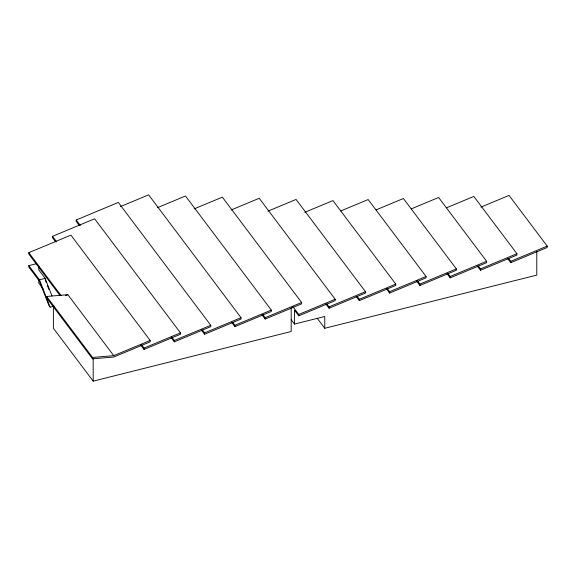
<?xml version="1.0" encoding="UTF-8"?>
<svg xmlns="http://www.w3.org/2000/svg" width="576" height="576" viewBox="0 0 576 576"><rect width="100%" height="100%" fill="white"/><g stroke="black" fill="none" stroke-linecap="round" stroke-linejoin="round"><path stroke-width="0.86" d="M79.322 225.49L76.219 221.371L76.219 219.996L118.332 202.435L210.751 325.282L210.751 326.65L174.312 341.842L171.108 337.579M120.47 206.582L148.622 194.846L241.034 317.686L241.034 319.054L204.602 334.246L201.398 329.983M55.613 241.826L52.51 237.708L52.51 236.333L94.622 218.779L180.461 332.878L180.461 334.246L144.029 349.438L140.818 345.175M60.026 295.553L28.8 254.045L28.8 252.677L70.913 235.116L150.17 340.466L150.17 341.842L113.738 357.034L92.534 358.826L46.656 297.842L46.656 296.467L67.86 294.674L113.738 355.658L150.17 340.466M157.334 207.727L185.486 195.991L271.325 310.09L271.325 311.458L234.886 326.65L231.682 322.387M194.198 208.879L222.35 197.136L301.608 302.494L301.608 303.869L265.176 319.054L261.972 314.791M231.062 210.024L259.214 198.288L335.189 299.268L335.189 300.643L298.75 315.835L294.48 310.147L294.48 324.079L324.763 316.483L324.763 328.284L536.782 275.112L536.782 251.46M267.926 211.176L296.078 199.433L365.472 291.679L365.472 293.047L329.04 308.239L325.836 303.977M65.383 295.711L67.86 294.674M304.79 212.321L332.95 200.585L395.762 284.083L395.762 285.451L359.33 300.643L356.119 296.381M340.841 210.938L368.165 199.548L426.053 276.487L426.053 277.855L389.614 293.047L386.41 288.785M376.063 209.902L403.387 198.511L456.336 268.891L456.336 270.259L419.904 285.451L416.7 281.189M411.286 208.865L438.61 197.467L486.626 261.295L486.626 262.67L450.187 277.855L446.983 273.593M446.501 207.828L473.832 196.43L516.91 253.699L516.91 255.074L480.478 270.266L477.274 266.004M480.895 207.137L509.047 195.394L547.2 246.103L547.2 247.478L510.768 262.67L507.557 258.408M144.029 349.438L144.029 348.07L180.461 332.878M174.312 341.842L174.312 340.474L210.751 325.282M204.602 334.246L204.602 332.878L241.034 317.686M234.886 326.65L234.886 325.282L271.325 310.09M265.176 319.054L265.176 317.686L301.608 302.494M298.75 315.835L298.75 314.46L335.189 299.268M329.04 308.239L329.04 306.864L365.472 291.679M359.33 300.643L359.33 299.275L395.762 284.083M389.614 293.047L389.614 291.679L426.053 276.487M419.904 285.451L419.904 284.083L456.336 268.891M450.187 277.855L450.187 276.487L486.626 261.295M480.478 270.266L480.478 268.891L516.91 253.699M510.768 262.67L510.768 261.295L547.2 246.103M54.173 306.144L50.119 307.166L48.974 305.647L39.463 281.203L28.8 267.034L28.8 265.615L36.59 263.664M28.8 265.615L39.463 279.792L45.144 278.366L51.991 295.963M53.388 306.346L53.388 328.262L93.182 381.154L291.19 331.502L291.19 307.843M46.656 296.467L92.534 357.451L113.738 355.658M508.63 258.458L510.768 261.295M478.339 266.047L480.478 268.891M448.056 273.643L450.187 276.487M417.233 280.534L419.904 284.083M387.475 288.835L389.614 291.679M357.192 296.431L359.33 299.275M326.902 304.027L329.04 306.864M317.376 318.456L324.763 328.284M292.81 306.562L298.75 314.46M291.19 319.709L294.48 324.079M263.038 314.842L265.176 317.686M232.754 322.438L234.886 325.282M202.464 330.034L204.602 332.878M171.641 336.917L174.312 340.474M76.219 219.996L80.352 225.49M141.358 344.513L144.029 348.07M52.51 236.333L56.642 241.834M28.8 252.677L61.106 295.61M45.144 278.366L38.758 269.878L38.758 266.393M42.991 288.72L38.758 283.082L38.758 279.713M45.144 279.785L46.094 282.226M47.362 285.487L48.946 289.555M39.463 279.792L50.119 307.166M93.182 358.366L93.182 381.154M92.534 357.451L92.534 358.826"/></g></svg>
